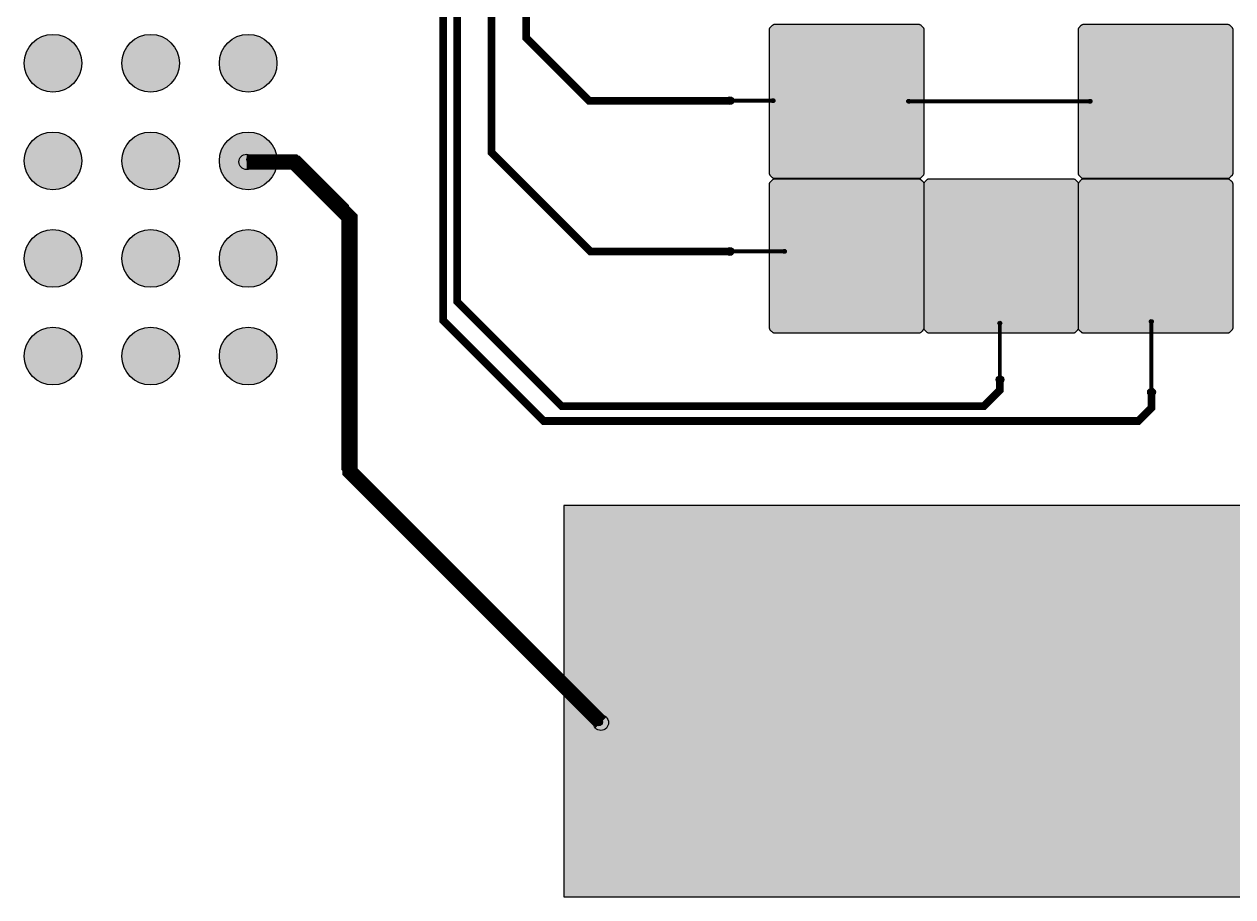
# Model space of a CAD drawing. Extents: x -57500 to 57500, y -57500 to 57500.
# Drawn here: x -30465 to 995, y -45814 to -23115 of the extents above; entities that cross this region are included whole.
import ezdxf

# ---------------------------------------------------------------- set-up
doc = ezdxf.new("R2010")
doc.units = 0
doc.header["$MEASUREMENT"] = 0
doc.layers.get('0').update_dxf_attribs({"color": 160, "true_color": 0x003fff})
doc.layers.add('Metal1', color=160, linetype='Continuous', true_color=0x003fff)

msp = doc.modelspace()

# ---------------------------------------------------------------- hatches: boundary and pattern name
for points in [[(-7047.519, -26997.441), (-7047.602, -27008.964), (-7049.334, -27020.373), (-7052.884, -27031.411), (-7057.858, -27041.15), (-7064.207, -27049.989), (-7071.774, -27057.786), (-7095.286, -27081.298), (-7103.434, -27089.445), (-7111.581, -27097.593), (-7119.729, -27105.741), (-7127.889, -27113.876), (-7136.984, -27120.971), (-7146.54, -27126.25), (-7156.83, -27129.988), (-7167.506, -27132.098), (-7178.367, -27132.526), (-10927.435, -27132.526), (-10938.957, -27132.443), (-10950.367, -27130.711), (-10961.405, -27127.161), (-10971.143, -27122.187), (-10979.982, -27115.838), (-10987.779, -27108.27), (-11003.143, -27092.906), (-11011.291, -27084.759), (-11035.734, -27060.316), (-11043.869, -27052.156), (-11050.964, -27043.061), (-11056.244, -27033.504), (-11059.981, -27023.215), (-11062.091, -27012.539), (-11062.519, -27001.677), (-11062.519, -23252.61), (-11062.436, -23241.087), (-11060.704, -23229.678), (-11057.154, -23218.64), (-11052.18, -23208.902), (-11045.831, -23200.063), (-11038.264, -23192.265), (-11022.9, -23176.901), (-11014.752, -23168.754), (-11006.604, -23160.606), (-10998.457, -23152.458), (-10990.309, -23144.311), (-10982.149, -23136.176), (-10973.054, -23129.081), (-10963.498, -23123.801), (-10953.208, -23120.064), (-10942.532, -23117.954), (-10931.671, -23117.526), (-7182.603, -23117.526), (-7171.08, -23117.609), (-7159.671, -23119.341), (-7148.633, -23122.891), (-7138.895, -23127.865), (-7130.056, -23134.214), (-7122.258, -23141.781), (-7106.894, -23157.145), (-7098.747, -23165.293), (-7090.599, -23173.44), (-7082.452, -23181.588), (-7074.304, -23189.736), (-7066.169, -23197.896), (-7059.074, -23206.99), (-7053.794, -23216.547), (-7050.057, -23226.837), (-7047.947, -23237.513), (-7047.519, -23248.374)], [(992.481, -26997.441), (992.398, -27008.964), (990.666, -27020.373), (987.116, -27031.411), (982.142, -27041.15), (975.793, -27049.989), (968.226, -27057.786), (944.714, -27081.298), (936.566, -27089.445), (928.419, -27097.593), (920.271, -27105.741), (912.111, -27113.876), (903.016, -27120.971), (893.46, -27126.25), (883.17, -27129.988), (872.494, -27132.098), (861.633, -27132.526), (-2887.435, -27132.526), (-2898.957, -27132.443), (-2910.367, -27130.711), (-2921.405, -27127.161), (-2931.143, -27122.187), (-2939.982, -27115.838), (-2947.779, -27108.27), (-2963.143, -27092.906), (-2971.291, -27084.759), (-2995.734, -27060.316), (-3003.869, -27052.156), (-3010.964, -27043.061), (-3016.244, -27033.504), (-3019.981, -27023.215), (-3022.091, -27012.539), (-3022.519, -27001.677), (-3022.519, -23252.61), (-3022.436, -23241.087), (-3020.704, -23229.678), (-3017.154, -23218.64), (-3012.18, -23208.902), (-3005.831, -23200.063), (-2998.264, -23192.265), (-2982.9, -23176.901), (-2974.752, -23168.754), (-2966.604, -23160.606), (-2958.457, -23152.458), (-2950.309, -23144.311), (-2942.149, -23136.176), (-2933.054, -23129.081), (-2923.498, -23123.801), (-2913.208, -23120.064), (-2902.532, -23117.954), (-2891.671, -23117.526), (857.397, -23117.526), (868.92, -23117.609), (880.329, -23119.341), (891.367, -23122.891), (901.105, -23127.865), (909.944, -23134.214), (917.742, -23141.781), (933.106, -23157.145), (941.253, -23165.293), (949.401, -23173.44), (957.548, -23181.588), (965.696, -23189.736), (973.831, -23197.896), (980.926, -23206.99), (986.206, -23216.547), (989.943, -23226.837), (992.053, -23237.513), (992.481, -23248.374)], [(-7047.519, -31017.441), (-7047.602, -31028.964), (-7049.334, -31040.373), (-7052.884, -31051.411), (-7057.858, -31061.15), (-7064.207, -31069.989), (-7071.774, -31077.786), (-7095.286, -31101.298), (-7103.434, -31109.445), (-7111.581, -31117.593), (-7119.729, -31125.741), (-7127.889, -31133.876), (-7136.984, -31140.971), (-7146.54, -31146.25), (-7156.83, -31149.988), (-7167.506, -31152.098), (-7178.367, -31152.526), (-10927.435, -31152.526), (-10938.957, -31152.443), (-10950.367, -31150.711), (-10961.405, -31147.161), (-10971.143, -31142.187), (-10979.982, -31135.838), (-10987.779, -31128.27), (-11003.143, -31112.906), (-11011.291, -31104.759), (-11035.734, -31080.316), (-11043.869, -31072.156), (-11050.964, -31063.061), (-11056.244, -31053.504), (-11059.981, -31043.215), (-11062.091, -31032.539), (-11062.519, -31021.677), (-11062.519, -27272.61), (-11062.436, -27261.087), (-11060.704, -27249.678), (-11057.154, -27238.64), (-11052.18, -27228.902), (-11045.831, -27220.063), (-11038.264, -27212.265), (-11022.9, -27196.901), (-11014.752, -27188.754), (-11006.604, -27180.606), (-10998.457, -27172.458), (-10990.309, -27164.311), (-10982.149, -27156.176), (-10973.054, -27149.081), (-10963.498, -27143.801), (-10953.208, -27140.064), (-10942.532, -27137.954), (-10931.671, -27137.526), (-7182.603, -27137.526), (-7171.08, -27137.609), (-7159.671, -27139.341), (-7148.633, -27142.891), (-7138.895, -27147.865), (-7130.056, -27154.214), (-7122.258, -27161.781), (-7106.894, -27177.145), (-7098.747, -27185.293), (-7090.599, -27193.44), (-7082.452, -27201.588), (-7074.304, -27209.736), (-7066.169, -27217.896), (-7059.074, -27226.99), (-7053.794, -27236.547), (-7050.057, -27246.837), (-7047.947, -27257.513), (-7047.519, -27268.374)], [(-3027.519, -31017.441), (-3027.602, -31028.964), (-3029.334, -31040.373), (-3032.884, -31051.411), (-3037.858, -31061.15), (-3044.207, -31069.989), (-3051.774, -31077.786), (-3075.286, -31101.298), (-3083.434, -31109.445), (-3091.581, -31117.593), (-3099.729, -31125.741), (-3107.889, -31133.876), (-3116.984, -31140.971), (-3126.54, -31146.25), (-3136.83, -31149.988), (-3147.506, -31152.098), (-3158.367, -31152.526), (-6907.435, -31152.526), (-6918.957, -31152.443), (-6930.367, -31150.711), (-6941.405, -31147.161), (-6951.143, -31142.187), (-6959.982, -31135.838), (-6967.779, -31128.27), (-6983.143, -31112.906), (-6991.291, -31104.759), (-7015.734, -31080.316), (-7023.869, -31072.156), (-7030.964, -31063.061), (-7036.244, -31053.504), (-7039.981, -31043.215), (-7042.091, -31032.539), (-7042.519, -31021.677), (-7042.519, -27272.61), (-7042.436, -27261.087), (-7040.704, -27249.678), (-7037.154, -27238.64), (-7032.18, -27228.902), (-7025.831, -27220.063), (-7018.264, -27212.265), (-7002.9, -27196.901), (-6994.752, -27188.754), (-6986.604, -27180.606), (-6978.457, -27172.458), (-6970.309, -27164.311), (-6962.149, -27156.176), (-6953.054, -27149.081), (-6943.498, -27143.801), (-6933.208, -27140.064), (-6922.532, -27137.954), (-6911.671, -27137.526), (-3162.603, -27137.526), (-3151.08, -27137.609), (-3139.671, -27139.341), (-3128.633, -27142.891), (-3118.895, -27147.865), (-3110.056, -27154.214), (-3102.258, -27161.781), (-3086.894, -27177.145), (-3078.747, -27185.293), (-3070.599, -27193.44), (-3062.452, -27201.588), (-3054.304, -27209.736), (-3046.169, -27217.896), (-3039.074, -27226.99), (-3033.794, -27236.547), (-3030.057, -27246.837), (-3027.947, -27257.513), (-3027.519, -27268.374)], [(992.481, -31017.441), (992.398, -31028.964), (990.666, -31040.373), (987.116, -31051.411), (982.142, -31061.15), (975.793, -31069.989), (968.226, -31077.786), (944.714, -31101.298), (936.566, -31109.445), (928.419, -31117.593), (920.271, -31125.741), (912.111, -31133.876), (903.016, -31140.971), (893.46, -31146.25), (883.17, -31149.988), (872.494, -31152.098), (861.633, -31152.526), (-2887.435, -31152.526), (-2898.957, -31152.443), (-2910.367, -31150.711), (-2921.405, -31147.161), (-2931.143, -31142.187), (-2939.982, -31135.838), (-2947.779, -31128.27), (-2963.143, -31112.906), (-2971.291, -31104.759), (-2995.734, -31080.316), (-3003.869, -31072.156), (-3010.964, -31063.061), (-3016.244, -31053.504), (-3019.981, -31043.215), (-3022.091, -31032.539), (-3022.519, -31021.677), (-3022.519, -27272.61), (-3022.436, -27261.087), (-3020.704, -27249.678), (-3017.154, -27238.64), (-3012.18, -27228.902), (-3005.831, -27220.063), (-2998.264, -27212.265), (-2982.9, -27196.901), (-2974.752, -27188.754), (-2966.604, -27180.606), (-2958.457, -27172.458), (-2950.309, -27164.311), (-2942.149, -27156.176), (-2933.054, -27149.081), (-2923.498, -27143.801), (-2913.208, -27140.064), (-2902.532, -27137.954), (-2891.671, -27137.526), (857.397, -27137.526), (868.92, -27137.609), (880.329, -27139.341), (891.367, -27142.891), (901.105, -27147.865), (909.944, -27154.214), (917.742, -27161.781), (933.106, -27177.145), (941.253, -27185.293), (949.401, -27193.44), (957.548, -27201.588), (965.696, -27209.736), (973.831, -27217.896), (980.926, -27226.99), (986.206, -27236.547), (989.943, -27246.837), (992.053, -27257.513), (992.481, -27268.374)], [(-16422.65, -45814.35), (18943.85, -45814.35), (18943.85, -35636.9), (-16422.65, -35636.9)]]:
    msp.add_hatch(color=5).paths.add_polyline_path(points, flags=0)
h = msp.add_hatch(color=5)
edge = h.paths.add_edge_path(flags=0)
edge.add_arc((-29715, -24130), 750, 0, 360)
h = msp.add_hatch(color=5)
edge = h.paths.add_edge_path(flags=0)
edge.add_arc((-27175, -24130), 750, 0, 360)
h = msp.add_hatch(color=5)
edge = h.paths.add_edge_path(flags=0)
edge.add_arc((-24635, -24130), 750, 0, 360)
h = msp.add_hatch(color=5)
edge = h.paths.add_edge_path(flags=0)
edge.add_arc((-12094.35, -25106.5), 100, 0, 360)
h = msp.add_hatch(color=5)
edge = h.paths.add_edge_path(flags=0)
edge.add_arc((-12138.2, -25104.5), 50, 0, 360)
h = msp.add_hatch(color=5)
edge = h.paths.add_edge_path(flags=0)
edge.add_arc((-10974.7, -25104.5), 50, 0, 360)
h = msp.add_hatch(color=5)
edge = h.paths.add_edge_path(flags=0)
edge.add_arc((-7441.4, -25120), 50, 0, 360)
h = msp.add_hatch(color=5)
edge = h.paths.add_edge_path(flags=0)
edge.add_arc((-2722.3, -25120), 50, 0, 360)
h = msp.add_hatch(color=5)
edge = h.paths.add_edge_path(flags=0)
edge.add_arc((-29715, -26670), 750, 0, 360)
h = msp.add_hatch(color=5)
edge = h.paths.add_edge_path(flags=0)
edge.add_arc((-27175, -26670), 750, 0, 360)
h = msp.add_hatch(color=5)
edge = h.paths.add_edge_path(flags=0)
edge.add_arc((-24635, -26670), 750, 0, 360)
h = msp.add_hatch(color=5)
edge = h.paths.add_edge_path(flags=0)
edge.add_arc((-24676.35, -26696.5), 200, 0, 360)
h = msp.add_hatch(color=5)
edge = h.paths.add_edge_path(flags=0)
edge.add_arc((-24566.5, -26634.9), 100, 0, 360)
h = msp.add_hatch(color=5)
edge = h.paths.add_edge_path(flags=0)
edge.add_arc((-29715, -29210), 750, 0, 360)
h = msp.add_hatch(color=5)
edge = h.paths.add_edge_path(flags=0)
edge.add_arc((-27175, -29210), 750, 0, 360)
h = msp.add_hatch(color=5)
edge = h.paths.add_edge_path(flags=0)
edge.add_arc((-24635, -29210), 750, 0, 360)
h = msp.add_hatch(color=5)
edge = h.paths.add_edge_path(flags=0)
edge.add_arc((-12094.35, -29027.9), 100, 0, 360)
h = msp.add_hatch(color=5)
edge = h.paths.add_edge_path(flags=0)
edge.add_arc((-12233.15, -29024.65), 50, 0, 360)
h = msp.add_hatch(color=5)
edge = h.paths.add_edge_path(flags=0)
edge.add_arc((-10677.35, -29024.65), 50, 0, 360)
h = msp.add_hatch(color=5)
edge = h.paths.add_edge_path(flags=0)
edge.add_arc((-1126.65, -30848.95), 50, 0, 360)
h = msp.add_hatch(color=5)
edge = h.paths.add_edge_path(flags=0)
edge.add_arc((-29715, -31750), 750, 0, 360)
h = msp.add_hatch(color=5)
edge = h.paths.add_edge_path(flags=0)
edge.add_arc((-27175, -31750), 750, 0, 360)
h = msp.add_hatch(color=5)
edge = h.paths.add_edge_path(flags=0)
edge.add_arc((-24635, -31750), 750, 0, 360)
h = msp.add_hatch(color=5)
edge = h.paths.add_edge_path(flags=0)
edge.add_arc((-5068.45, -30892.8), 50, 0, 360)
h = msp.add_hatch(color=5)
edge = h.paths.add_edge_path(flags=0)
edge.add_arc((-5065.95, -32363.85), 100, 0, 360)
h = msp.add_hatch(color=5)
edge = h.paths.add_edge_path(flags=0)
edge.add_arc((-5068.45, -32315.35), 50, 0, 360)
h = msp.add_hatch(color=5)
edge = h.paths.add_edge_path(flags=0)
edge.add_arc((-1121.35, -32684.5), 100, 0, 360)
h = msp.add_hatch(color=5)
edge = h.paths.add_edge_path(flags=0)
edge.add_arc((-1126.65, -32683), 50, 0, 360)
h = msp.add_hatch(color=5)
edge = h.paths.add_edge_path(flags=0)
edge.add_arc((-15453.1, -41284.1), 200, 0, 360)
h = msp.add_hatch(color=5)
edge = h.paths.add_edge_path(flags=0)
edge.add_arc((-15512.85, -41264.9), 100, 0, 360)

# ---------------------------------------------------------------- linework, layer by layer
at = {"layer": 'Metal1'}
for points, const_width in [([(-12094.35, -25106.5), (-15762.8, -25106.5), (-17395.45, -23473.85), (-17395.45, -12681.55), (-19876.2, -10200.8), (-25956.1, -10200.8), (-27154.05, -11398.75)], 200), ([(-12094.35, -29027.9), (-15726.5, -29027.9), (-18302.65, -26451.75), (-18302.65, -13507.35), (-20401.7, -11408.3), (-24631.7, -11408.3)], 200), ([(-5065.95, -32363.85), (-5065.95, -32628.85), (-5490.05, -33052.95), (-16473.15, -33052.95), (-19197.75, -30328.35), (-19197.75, -14426.2), (-21180.2, -12443.75), (-28240.75, -12443.75), (-29735.55, -13938.55)], 200), ([(-1121.35, -32684.5), (-1121.35, -33093.65), (-1464.95, -33437.25), (-16943.05, -33437.25), (-19561.65, -30818.65), (-19561.65, -14513.6), (-21347.95, -12727.3), (-25943.7, -12727.3), (-27168.15, -13951.75)], 200), ([(-10974.7, -25104.5), (-12138.2, -25104.5)], 100), ([(-2722.3, -25120), (-7441.4, -25120)], 100), ([(-15453.1, -41284.1), (-21983.6, -34753.6), (-21983.6, -28159.5), (-23446.6, -26696.5), (-24676.35, -26696.5)], 400), ([(-15512.85, -41264.9), (-22106.95, -34670.8), (-22106.95, -27864.65), (-23336.7, -26634.9), (-24566.5, -26634.9)], 200), ([(-10677.35, -29024.65), (-12233.15, -29024.65)], 100), ([(-1126.65, -30848.95), (-1126.65, -32683)], 100), ([(-5068.45, -30892.8), (-5068.45, -32315.35)], 100)]:
    msp.add_lwpolyline(points, dxfattribs=dict(at, const_width=const_width))
for points in [[(-7047.519, -26997.441), (-7047.602, -27008.964), (-7049.334, -27020.373), (-7052.884, -27031.411), (-7057.858, -27041.15), (-7064.207, -27049.989), (-7071.774, -27057.786), (-7095.286, -27081.298), (-7103.434, -27089.445), (-7111.581, -27097.593), (-7119.729, -27105.741), (-7127.889, -27113.876), (-7136.984, -27120.971), (-7146.54, -27126.25), (-7156.83, -27129.988), (-7167.506, -27132.098), (-7178.367, -27132.526), (-10927.435, -27132.526), (-10938.957, -27132.443), (-10950.367, -27130.711), (-10961.405, -27127.161), (-10971.143, -27122.187), (-10979.982, -27115.838), (-10987.779, -27108.27), (-11003.143, -27092.906), (-11011.291, -27084.759), (-11035.734, -27060.316), (-11043.869, -27052.156), (-11050.964, -27043.061), (-11056.244, -27033.504), (-11059.981, -27023.215), (-11062.091, -27012.539), (-11062.519, -27001.677), (-11062.519, -23252.61), (-11062.436, -23241.087), (-11060.704, -23229.678), (-11057.154, -23218.64), (-11052.18, -23208.902), (-11045.831, -23200.063), (-11038.264, -23192.265), (-11022.9, -23176.901), (-11014.752, -23168.754), (-11006.604, -23160.606), (-10998.457, -23152.458), (-10990.309, -23144.311), (-10982.149, -23136.176), (-10973.054, -23129.081), (-10963.498, -23123.801), (-10953.208, -23120.064), (-10942.532, -23117.954), (-10931.671, -23117.526), (-7182.603, -23117.526), (-7171.08, -23117.609), (-7159.671, -23119.341), (-7148.633, -23122.891), (-7138.895, -23127.865), (-7130.056, -23134.214), (-7122.258, -23141.781), (-7106.894, -23157.145), (-7098.747, -23165.293), (-7090.599, -23173.44), (-7082.452, -23181.588), (-7074.304, -23189.736), (-7066.169, -23197.896), (-7059.074, -23206.99), (-7053.794, -23216.547), (-7050.057, -23226.837), (-7047.947, -23237.513), (-7047.519, -23248.374)], [(992.481, -26997.441), (992.398, -27008.964), (990.666, -27020.373), (987.116, -27031.411), (982.142, -27041.15), (975.793, -27049.989), (968.226, -27057.786), (944.714, -27081.298), (936.566, -27089.445), (928.419, -27097.593), (920.271, -27105.741), (912.111, -27113.876), (903.016, -27120.971), (893.46, -27126.25), (883.17, -27129.988), (872.494, -27132.098), (861.633, -27132.526), (-2887.435, -27132.526), (-2898.957, -27132.443), (-2910.367, -27130.711), (-2921.405, -27127.161), (-2931.143, -27122.187), (-2939.982, -27115.838), (-2947.779, -27108.27), (-2963.143, -27092.906), (-2971.291, -27084.759), (-2995.734, -27060.316), (-3003.869, -27052.156), (-3010.964, -27043.061), (-3016.244, -27033.504), (-3019.981, -27023.215), (-3022.091, -27012.539), (-3022.519, -27001.677), (-3022.519, -23252.61), (-3022.436, -23241.087), (-3020.704, -23229.678), (-3017.154, -23218.64), (-3012.18, -23208.902), (-3005.831, -23200.063), (-2998.264, -23192.265), (-2982.9, -23176.901), (-2974.752, -23168.754), (-2966.604, -23160.606), (-2958.457, -23152.458), (-2950.309, -23144.311), (-2942.149, -23136.176), (-2933.054, -23129.081), (-2923.498, -23123.801), (-2913.208, -23120.064), (-2902.532, -23117.954), (-2891.671, -23117.526), (857.397, -23117.526), (868.92, -23117.609), (880.329, -23119.341), (891.367, -23122.891), (901.105, -23127.865), (909.944, -23134.214), (917.742, -23141.781), (933.106, -23157.145), (941.253, -23165.293), (949.401, -23173.44), (957.548, -23181.588), (965.696, -23189.736), (973.831, -23197.896), (980.926, -23206.99), (986.206, -23216.547), (989.943, -23226.837), (992.053, -23237.513), (992.481, -23248.374)], [(-7047.519, -31017.441), (-7047.602, -31028.964), (-7049.334, -31040.373), (-7052.884, -31051.411), (-7057.858, -31061.15), (-7064.207, -31069.989), (-7071.774, -31077.786), (-7095.286, -31101.298), (-7103.434, -31109.445), (-7111.581, -31117.593), (-7119.729, -31125.741), (-7127.889, -31133.876), (-7136.984, -31140.971), (-7146.54, -31146.25), (-7156.83, -31149.988), (-7167.506, -31152.098), (-7178.367, -31152.526), (-10927.435, -31152.526), (-10938.957, -31152.443), (-10950.367, -31150.711), (-10961.405, -31147.161), (-10971.143, -31142.187), (-10979.982, -31135.838), (-10987.779, -31128.27), (-11003.143, -31112.906), (-11011.291, -31104.759), (-11035.734, -31080.316), (-11043.869, -31072.156), (-11050.964, -31063.061), (-11056.244, -31053.504), (-11059.981, -31043.215), (-11062.091, -31032.539), (-11062.519, -31021.677), (-11062.519, -27272.61), (-11062.436, -27261.087), (-11060.704, -27249.678), (-11057.154, -27238.64), (-11052.18, -27228.902), (-11045.831, -27220.063), (-11038.264, -27212.265), (-11022.9, -27196.901), (-11014.752, -27188.754), (-11006.604, -27180.606), (-10998.457, -27172.458), (-10990.309, -27164.311), (-10982.149, -27156.176), (-10973.054, -27149.081), (-10963.498, -27143.801), (-10953.208, -27140.064), (-10942.532, -27137.954), (-10931.671, -27137.526), (-7182.603, -27137.526), (-7171.08, -27137.609), (-7159.671, -27139.341), (-7148.633, -27142.891), (-7138.895, -27147.865), (-7130.056, -27154.214), (-7122.258, -27161.781), (-7106.894, -27177.145), (-7098.747, -27185.293), (-7090.599, -27193.44), (-7082.452, -27201.588), (-7074.304, -27209.736), (-7066.169, -27217.896), (-7059.074, -27226.99), (-7053.794, -27236.547), (-7050.057, -27246.837), (-7047.947, -27257.513), (-7047.519, -27268.374)], [(-3027.519, -31017.441), (-3027.602, -31028.964), (-3029.334, -31040.373), (-3032.884, -31051.411), (-3037.858, -31061.15), (-3044.207, -31069.989), (-3051.774, -31077.786), (-3075.286, -31101.298), (-3083.434, -31109.445), (-3091.581, -31117.593), (-3099.729, -31125.741), (-3107.889, -31133.876), (-3116.984, -31140.971), (-3126.54, -31146.25), (-3136.83, -31149.988), (-3147.506, -31152.098), (-3158.367, -31152.526), (-6907.435, -31152.526), (-6918.957, -31152.443), (-6930.367, -31150.711), (-6941.405, -31147.161), (-6951.143, -31142.187), (-6959.982, -31135.838), (-6967.779, -31128.27), (-6983.143, -31112.906), (-6991.291, -31104.759), (-7015.734, -31080.316), (-7023.869, -31072.156), (-7030.964, -31063.061), (-7036.244, -31053.504), (-7039.981, -31043.215), (-7042.091, -31032.539), (-7042.519, -31021.677), (-7042.519, -27272.61), (-7042.436, -27261.087), (-7040.704, -27249.678), (-7037.154, -27238.64), (-7032.18, -27228.902), (-7025.831, -27220.063), (-7018.264, -27212.265), (-7002.9, -27196.901), (-6994.752, -27188.754), (-6986.604, -27180.606), (-6978.457, -27172.458), (-6970.309, -27164.311), (-6962.149, -27156.176), (-6953.054, -27149.081), (-6943.498, -27143.801), (-6933.208, -27140.064), (-6922.532, -27137.954), (-6911.671, -27137.526), (-3162.603, -27137.526), (-3151.08, -27137.609), (-3139.671, -27139.341), (-3128.633, -27142.891), (-3118.895, -27147.865), (-3110.056, -27154.214), (-3102.258, -27161.781), (-3086.894, -27177.145), (-3078.747, -27185.293), (-3070.599, -27193.44), (-3062.452, -27201.588), (-3054.304, -27209.736), (-3046.169, -27217.896), (-3039.074, -27226.99), (-3033.794, -27236.547), (-3030.057, -27246.837), (-3027.947, -27257.513), (-3027.519, -27268.374)], [(992.481, -31017.441), (992.398, -31028.964), (990.666, -31040.373), (987.116, -31051.411), (982.142, -31061.15), (975.793, -31069.989), (968.226, -31077.786), (944.714, -31101.298), (936.566, -31109.445), (928.419, -31117.593), (920.271, -31125.741), (912.111, -31133.876), (903.016, -31140.971), (893.46, -31146.25), (883.17, -31149.988), (872.494, -31152.098), (861.633, -31152.526), (-2887.435, -31152.526), (-2898.957, -31152.443), (-2910.367, -31150.711), (-2921.405, -31147.161), (-2931.143, -31142.187), (-2939.982, -31135.838), (-2947.779, -31128.27), (-2963.143, -31112.906), (-2971.291, -31104.759), (-2995.734, -31080.316), (-3003.869, -31072.156), (-3010.964, -31063.061), (-3016.244, -31053.504), (-3019.981, -31043.215), (-3022.091, -31032.539), (-3022.519, -31021.677), (-3022.519, -27272.61), (-3022.436, -27261.087), (-3020.704, -27249.678), (-3017.154, -27238.64), (-3012.18, -27228.902), (-3005.831, -27220.063), (-2998.264, -27212.265), (-2982.9, -27196.901), (-2974.752, -27188.754), (-2966.604, -27180.606), (-2958.457, -27172.458), (-2950.309, -27164.311), (-2942.149, -27156.176), (-2933.054, -27149.081), (-2923.498, -27143.801), (-2913.208, -27140.064), (-2902.532, -27137.954), (-2891.671, -27137.526), (857.397, -27137.526), (868.92, -27137.609), (880.329, -27139.341), (891.367, -27142.891), (901.105, -27147.865), (909.944, -27154.214), (917.742, -27161.781), (933.106, -27177.145), (941.253, -27185.293), (949.401, -27193.44), (957.548, -27201.588), (965.696, -27209.736), (973.831, -27217.896), (980.926, -27226.99), (986.206, -27236.547), (989.943, -27246.837), (992.053, -27257.513), (992.481, -27268.374)], [(-16422.65, -45814.35), (18943.85, -45814.35), (18943.85, -35636.9), (-16422.65, -35636.9)]]:
    msp.add_lwpolyline(points, close=True, dxfattribs=at)
for centre, radius in [((-29715, -24130), 750), ((-27175, -24130), 750), ((-24635, -24130), 750), ((-12094.35, -25106.5), 100), ((-12138.2, -25104.5), 50), ((-10974.7, -25104.5), 50), ((-7441.4, -25120), 50), ((-2722.3, -25120), 50), ((-29715, -26670), 750), ((-27175, -26670), 750), ((-24635, -26670), 750), ((-24676.35, -26696.5), 200), ((-24566.5, -26634.9), 100), ((-29715, -29210), 750), ((-27175, -29210), 750), ((-24635, -29210), 750), ((-12094.35, -29027.9), 100), ((-12233.15, -29024.65), 50), ((-10677.35, -29024.65), 50), ((-1126.65, -30848.95), 50), ((-29715, -31750), 750), ((-27175, -31750), 750), ((-24635, -31750), 750), ((-5068.45, -30892.8), 50), ((-5065.95, -32363.85), 100), ((-5068.45, -32315.35), 50), ((-1121.35, -32684.5), 100), ((-1126.65, -32683), 50), ((-15453.1, -41284.1), 200), ((-15512.85, -41264.9), 100)]:
    msp.add_circle(centre, radius, dxfattribs=at)

doc.saveas('drawing.dxf')
